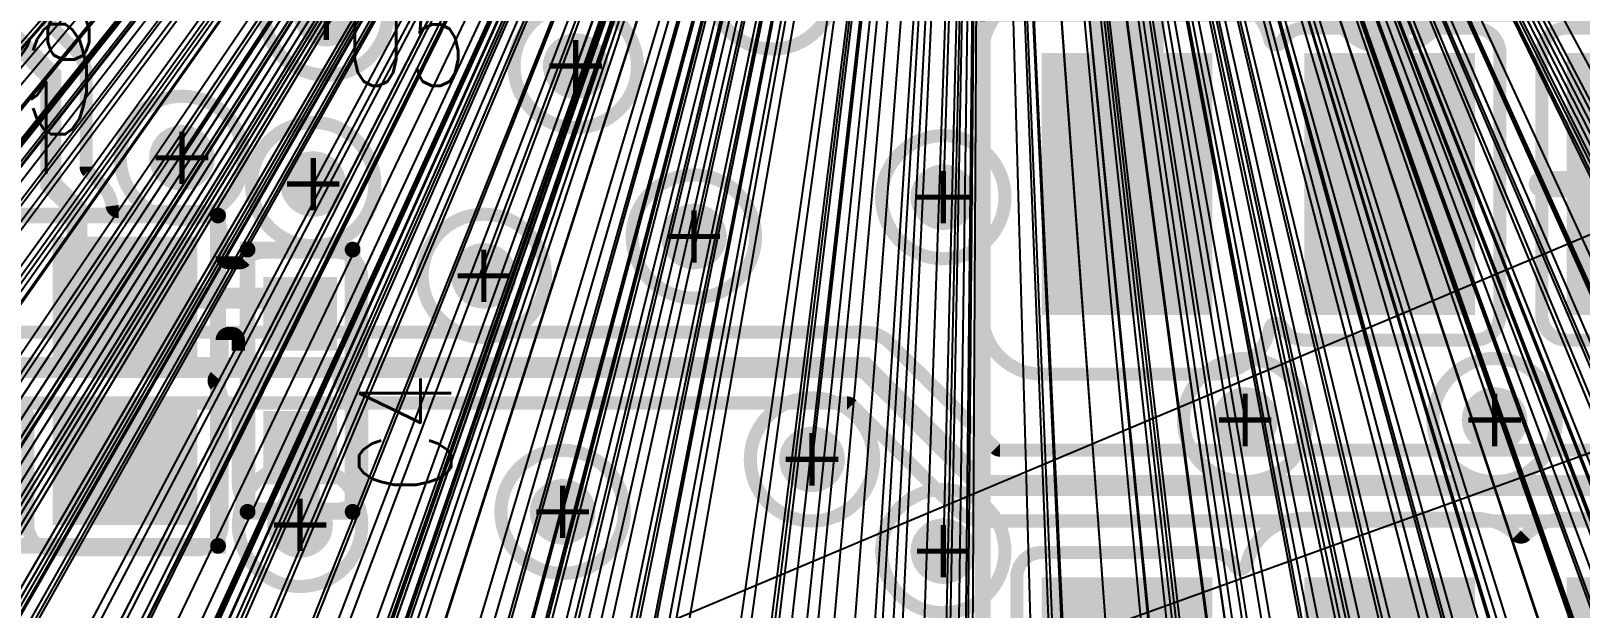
# Model space of a CAD drawing. Extents: x -1.33 to 3.2, y -3.63 to 2.02.
# Drawn here: x -0.082 to 0.508, y 1.018 to 1.238 of the extents above; entities that cross this region are included whole.
import ezdxf
from ezdxf.enums import TextEntityAlignment as Align

# ---------------------------------------------------------------- set-up
doc = ezdxf.new("R2010")
doc.units = 0
for name, pattern in [('SIG_0', [2, 1, 1]), ('SIG_16', [2, 1, 1]), ('SIG_37', [2, 1, 1]), ('SIG_52', [2, 1, 1]), ('SIG_55', [2, 1, 1])]:
    doc.linetypes.add(name, pattern=pattern)
for name, color, linetype in [('ATTRIBUTE_123', 255, 'CONTINUOUS'), ('DRIL_PLTE_THRU_01', 16, 'CONTINUOUS'), ('DRIL_PLTE_THRU_02', 106, 'CONTINUOUS'), ('DRIL_PLTE_THRU_03', 255, 'CONTINUOUS'), ('DRIL_PLTE_THRU_04', 176, 'CONTINUOUS'), ('DRIL_SYMBOL', 254, 'CONTINUOUS'), ('LINK_00', 254, 'CONTINUOUS'), ('PADS_BOT', 5, 'CONTINUOUS'), ('PADS_INNER', 1, 'CONTINUOUS'), ('PADS_TOP', 1, 'CONTINUOUS'), ('PART_NAME_123', 255, 'CONTINUOUS'), ('PART_NAME_124', 216, 'CONTINUOUS'), ('PART_TOP_2DLINE_123', 255, 'CONTINUOUS'), ('POUR_PADTHERM_01', 1, 'CONTINUOUS'), ('POUR_VIATHERM_01', 1, 'CONTINUOUS'), ('POUR_VIATHERM_02', 112, 'CONTINUOUS'), ('POUR_VIATHERM_04', 5, 'CONTINUOUS'), ('POUR_VOID_01', 1, 'CONTINUOUS'), ('POUR_VOID_03', 222, 'CONTINUOUS'), ('POUR_VOID_04', 5, 'CONTINUOUS'), ('TRACE_01', 1, 'CONTINUOUS'), ('TRACE_04', 5, 'CONTINUOUS'), ('VIAPTS', 34, 'CONTINUOUS')]:
    doc.layers.add(name, color=color, linetype=linetype)
doc.styles.add('W0$005', font='simplex', dxfattribs={"width": 0.75})
doc.styles.add('W0$006', font='simplex', dxfattribs={"width": 0.75})

# ---------------------------------------------------------------- blocks, each defined once
blk = doc.blocks.new('POUR_VOID_695')
at = {"layer": 'POUR_VOID_01', "const_width": 0.005}
blk.add_lwpolyline([(-17.03296, -16.64153), (-17.00545, -16.66904, -0.198912), (-17.0015, -16.67858), (-17.0015, -16.71337, 0.198912), (-17.00077, -16.71514), (-16.99545, -16.72045, -0.166593), (-16.99161, -16.72832, 0.378032), (-16.98912, -16.7305), (-16.95919, -16.7305, -0.414214), (-16.94969, -16.74), (-16.94969, -16.7475, 0.414214), (-16.94719, -16.75), (-16.94295, -16.75, 0.213536), (-16.94108, -16.74917, -0.213534), (-16.934, -16.746), (-16.906, -16.746, -0.414214), (-16.8965, -16.7555), (-16.8965, -16.7835, -0.331681), (-16.90329, -16.7926, 0.745359), (-16.90329, -16.7974, -0.331681), (-16.8965, -16.8065), (-16.8965, -16.8345, -0.414214), (-16.906, -16.844), (-16.934, -16.844, -0.414214), (-16.9435, -16.8345), (-16.9435, -16.8065, -0.331681), (-16.93671, -16.7974, 0.745359), (-16.93671, -16.7926, -0.331681), (-16.9435, -16.7835), (-16.9435, -16.7795, 0.414214), (-16.946, -16.777), (-16.94719, -16.777, 0.414214), (-16.94969, -16.7795), (-16.94969, -16.787, -0.184365), (-16.95211, -16.79333, 0.381707), (-16.95211, -16.79667, -0.184365), (-16.94969, -16.803), (-16.94969, -16.85, -0.414214), (-16.95919, -16.8595), (-17.01419, -16.8595, -0.414214), (-17.02369, -16.85), (-17.02369, -16.80882, 0.668179), (-17.02796, -16.80705)], format="xyb", dxfattribs=at)
blk = doc.blocks.new('POUR_VOID_693')
at = {"layer": 'POUR_VOID_01', "const_width": 0.005}
blk.add_lwpolyline([(-16.56415, -16.64911, -0.246213), (-16.55057, -16.66499, 0.696702), (-16.54591, -16.66559, -0.278908), (-16.5375, -16.6605), (-16.4725, -16.6605, -0.414214), (-16.463, -16.67), (-16.463, -16.77, -0.414214), (-16.4725, -16.7795), (-16.5375, -16.7795, -0.278908), (-16.54591, -16.77441, 0.696702), (-16.55057, -16.77501, -0.34982), (-16.5725, -16.7925), (-16.6375, -16.7925, -0.414214), (-16.66, -16.77), (-16.66, -16.67, -0.354898), (-16.64212, -16.64798, 0.315812)], format="xyb", dxfattribs=at)
blk = doc.blocks.new('POUR_VOID_692')
at = {"layer": 'POUR_VOID_01', "const_width": 0.005}
blk.add_lwpolyline([(-16.363, -16.67), (-16.363, -16.77, -0.414214), (-16.3725, -16.7795), (-16.4375, -16.7795, -0.414214), (-16.447, -16.77), (-16.447, -16.67, -0.414214), (-16.4375, -16.6605), (-16.3725, -16.6605, -0.414214)], format="xyb", close=True, dxfattribs=at)
blk = doc.blocks.new('POUR_VOID_691')
at = {"layer": 'POUR_VOID_01', "const_width": 0.005}
blk.add_lwpolyline([(-16.647, -16.97), (-16.647, -16.87, -0.414214), (-16.6375, -16.8605), (-16.5725, -16.8605, -0.278908), (-16.56409, -16.86559, 0.696702), (-16.55943, -16.86499, -0.34982), (-16.5375, -16.8475), (-16.4725, -16.8475, -0.196313), (-16.45675, -16.85393, 0.408359), (-16.45325, -16.85393, -0.196313), (-16.4375, -16.8475), (-16.3725, -16.8475, -0.414214)], format="xyb", dxfattribs=at)
blk = doc.blocks.new('POUR_OUTLINE_677')
for name in ['POUR_VOID_695', 'POUR_VOID_693', 'POUR_VOID_691', 'POUR_VOID_692']:
    blk.add_blockref(name, (0, 0))
blk = doc.blocks.new('POUR_PADTHERM_739')
at = {"layer": 'POUR_PADTHERM_01', "const_width": 0.005}
for points in [[(-16.4075, -16.6605), (-16.4075, -16.7025, 1), (-16.4025, -16.7025), (-16.4025, -16.6605, 1), (-16.4075, -16.6605)], [(-16.447, -16.7225), (-16.4375, -16.7225, 1), (-16.4375, -16.7175), (-16.447, -16.7175, 1), (-16.447, -16.7225)], [(-16.363, -16.7175), (-16.3725, -16.7175, 1), (-16.3725, -16.7225), (-16.363, -16.7225, 1), (-16.363, -16.7175)], [(-16.4025, -16.7795), (-16.4025, -16.7375, 1), (-16.4075, -16.7375), (-16.4075, -16.7795, 1), (-16.4025, -16.7795)]]:
    blk.add_lwpolyline(points, format="xyb", dxfattribs=at)
blk = doc.blocks.new('POUR_VIATHERM_756')
at = {"layer": 'POUR_VIATHERM_01'}
for points in [[(-16.675, -16.7125), (-16.675, -16.7125)], [(-16.6875, -16.725), (-16.6875, -16.725)], [(-16.6625, -16.725), (-16.6625, -16.725)], [(-16.675, -16.7375), (-16.675, -16.7375)]]:
    blk.add_lwpolyline(points, dxfattribs=at)
blk = doc.blocks.new('POUR_VIATHERM_981')
at = {"layer": 'POUR_VIATHERM_01'}
for points in [[(-16.85, -16.7425), (-16.85, -16.7425)], [(-16.8625, -16.755), (-16.8625, -16.755)], [(-16.8375, -16.755), (-16.8375, -16.755)], [(-16.85, -16.7675), (-16.85, -16.7675)]]:
    blk.add_lwpolyline(points, dxfattribs=at)
blk = doc.blocks.new('POUR_VIATHERM_983')
at = {"layer": 'POUR_VIATHERM_01'}
for points in [[(-16.915, -16.7075), (-16.915, -16.7075)], [(-16.9275, -16.72), (-16.9275, -16.72)], [(-16.9025, -16.72), (-16.9025, -16.72)], [(-16.915, -16.7325), (-16.915, -16.7325)]]:
    blk.add_lwpolyline(points, dxfattribs=at)
blk = doc.blocks.new('POUR_VIATHERM_992')
at = {"layer": 'POUR_VIATHERM_01'}
for points in [[(-16.965, -16.6975), (-16.965, -16.6975)], [(-16.9775, -16.71), (-16.9775, -16.71)], [(-16.9525, -16.71), (-16.9525, -16.71)], [(-16.965, -16.7225), (-16.965, -16.7225)]]:
    blk.add_lwpolyline(points, dxfattribs=at)
blk = doc.blocks.new('POUR_VIATHERM_1091')
at = {"layer": 'POUR_VIATHERM_01'}
for points in [[(-16.91, -16.6425), (-16.91, -16.6425)], [(-16.9225, -16.655), (-16.9225, -16.655)], [(-16.8975, -16.655), (-16.8975, -16.655)], [(-16.91, -16.6675), (-16.91, -16.6675)]]:
    blk.add_lwpolyline(points, dxfattribs=at)
blk = doc.blocks.new('POUR_VIATHERM_1096')
at = {"layer": 'POUR_VIATHERM_01'}
for points in [[(-16.9325, -16.85), (-16.9325, -16.85)], [(-16.9075, -16.85), (-16.9075, -16.85)], [(-16.92, -16.8625), (-16.92, -16.8625)]]:
    blk.add_lwpolyline(points, dxfattribs=at)
blk = doc.blocks.new('POUR_VIATHERM_1302')
at = {"layer": 'POUR_VIATHERM_01'}
for points in [[(-16.465, -16.7975), (-16.465, -16.7975)], [(-16.4775, -16.81), (-16.4775, -16.81)], [(-16.4525, -16.81), (-16.4525, -16.81)], [(-16.465, -16.8225), (-16.465, -16.8225)]]:
    blk.add_lwpolyline(points, dxfattribs=at)
blk = doc.blocks.new('POUR_VIATHERM_1303')
at = {"layer": 'POUR_VIATHERM_01'}
for points in [[(-16.56, -16.7975), (-16.56, -16.7975)], [(-16.5725, -16.81), (-16.5725, -16.81)], [(-16.5475, -16.81), (-16.5475, -16.81)], [(-16.56, -16.8225), (-16.56, -16.8225)]]:
    blk.add_lwpolyline(points, dxfattribs=at)
blk = doc.blocks.new('POUR_VIATHERM_1304')
at = {"layer": 'POUR_VIATHERM_01'}
for points in [[(-16.675, -16.8475), (-16.675, -16.8475)], [(-16.6875, -16.86), (-16.6875, -16.86)], [(-16.6625, -16.86), (-16.6625, -16.86)], [(-16.675, -16.8725), (-16.675, -16.8725)]]:
    blk.add_lwpolyline(points, dxfattribs=at)
blk = doc.blocks.new('POUR_VIATHERM_1305')
at = {"layer": 'POUR_VIATHERM_01'}
for points in [[(-16.725, -16.8125), (-16.725, -16.8125)], [(-16.7375, -16.825), (-16.7375, -16.825)], [(-16.7125, -16.825), (-16.7125, -16.825)], [(-16.725, -16.8375), (-16.725, -16.8375)]]:
    blk.add_lwpolyline(points, dxfattribs=at)
blk = doc.blocks.new('POUR_VIATHERM_1381')
at = {"layer": 'POUR_VIATHERM_01'}
for points in [[(-16.82, -16.8325), (-16.82, -16.8325)], [(-16.8325, -16.845), (-16.8325, -16.845)], [(-16.8075, -16.845), (-16.8075, -16.845)], [(-16.82, -16.8575), (-16.82, -16.8575)]]:
    blk.add_lwpolyline(points, dxfattribs=at)
blk = doc.blocks.new('POUR_VIATHERM_1386')
at = {"layer": 'POUR_VIATHERM_01'}
for points in [[(-16.77, -16.7275), (-16.77, -16.7275)], [(-16.7825, -16.74), (-16.7825, -16.74)], [(-16.7575, -16.74), (-16.7575, -16.74)], [(-16.77, -16.7525), (-16.77, -16.7525)]]:
    blk.add_lwpolyline(points, dxfattribs=at)
blk = doc.blocks.new('POUR_VIATHERM_1387')
at = {"layer": 'POUR_VIATHERM_01'}
for points in [[(-16.815, -16.6625), (-16.815, -16.6625)], [(-16.8275, -16.675), (-16.8275, -16.675)], [(-16.8025, -16.675), (-16.8025, -16.675)], [(-16.815, -16.6875), (-16.815, -16.6875)]]:
    blk.add_lwpolyline(points, dxfattribs=at)
blk = doc.blocks.new('POUR_HEADER_0')
for name in ['POUR_OUTLINE_677', 'POUR_VIATHERM_1091', 'POUR_PADTHERM_739', 'POUR_VIATHERM_1387', 'POUR_VIATHERM_992', 'POUR_VIATHERM_983', 'POUR_VIATHERM_756', 'POUR_VIATHERM_1386', 'POUR_VIATHERM_981', 'POUR_VIATHERM_1303', 'POUR_VIATHERM_1302', 'POUR_VIATHERM_1305', 'POUR_VIATHERM_1381', 'POUR_VIATHERM_1304', 'POUR_VIATHERM_1096']:
    blk.add_blockref(name, (18, 18))
blk = doc.blocks.new('POUR_VOID_12')
at = {"layer": 'POUR_VOID_04', "const_width": 0.005}
for points in [[(-16.08163, -16.8735), (-16.22645, -16.8735, 0.218159), (-16.22834, -16.87437, -0.722908), (-16.26694, -16.85838, 0.218159), (-16.26767, -16.85643), (-16.27486, -16.84923, 0.198912), (-16.27663, -16.8485), (-16.66, -16.8485, -0.198912), (-16.66955, -16.84455), (-16.70986, -16.80423, 0.198912), (-16.71163, -16.8035), (-17.165, -16.8035, -0.090521)], [(-17.15837, -16.7765), (-16.705, -16.7765, -0.198912), (-16.69545, -16.78045), (-16.65514, -16.82077, 0.198912), (-16.65337, -16.8215), (-16.27, -16.8215, -0.198912), (-16.26045, -16.82545), (-16.24857, -16.83733, 0.218159), (-16.24662, -16.83806, -0.23756), (-16.22834, -16.84563, 0.218159), (-16.22645, -16.8465), (-16.075, -16.8465, -0.198912)]]:
    blk.add_lwpolyline(points, format="xyb", dxfattribs=at)
blk = doc.blocks.new('POUR_OUTLINE_4')
blk.add_blockref('POUR_VOID_12', (0, 0))
blk = doc.blocks.new('POUR_VIATHERM_84')
at = {"layer": 'POUR_VIATHERM_04'}
for points in [[(-16.675, -16.7125), (-16.675, -16.7125)], [(-16.6875, -16.725), (-16.6875, -16.725)], [(-16.6625, -16.725), (-16.6625, -16.725)], [(-16.675, -16.7375), (-16.675, -16.7375)]]:
    blk.add_lwpolyline(points, dxfattribs=at)
blk = doc.blocks.new('POUR_VIATHERM_265')
at = {"layer": 'POUR_VIATHERM_04'}
for points in [[(-16.85, -16.7425), (-16.85, -16.7425)], [(-16.8625, -16.755), (-16.8625, -16.755)], [(-16.8375, -16.755), (-16.8375, -16.755)], [(-16.85, -16.7675), (-16.85, -16.7675)]]:
    blk.add_lwpolyline(points, dxfattribs=at)
blk = doc.blocks.new('POUR_VIATHERM_267')
at = {"layer": 'POUR_VIATHERM_04'}
for points in [[(-16.915, -16.7075), (-16.915, -16.7075)], [(-16.9275, -16.72), (-16.9275, -16.72)], [(-16.9025, -16.72), (-16.9025, -16.72)], [(-16.915, -16.7325), (-16.915, -16.7325)]]:
    blk.add_lwpolyline(points, dxfattribs=at)
blk = doc.blocks.new('POUR_VIATHERM_276')
at = {"layer": 'POUR_VIATHERM_04'}
for points in [[(-16.965, -16.6975), (-16.965, -16.6975)], [(-16.9775, -16.71), (-16.9775, -16.71)], [(-16.9525, -16.71), (-16.9525, -16.71)], [(-16.965, -16.7225), (-16.965, -16.7225)]]:
    blk.add_lwpolyline(points, dxfattribs=at)
blk = doc.blocks.new('POUR_VIATHERM_380')
at = {"layer": 'POUR_VIATHERM_04'}
for points in [[(-16.91, -16.6425), (-16.91, -16.6425)], [(-16.9225, -16.655), (-16.9225, -16.655)], [(-16.8975, -16.655), (-16.8975, -16.655)], [(-16.91, -16.6675), (-16.91, -16.6675)]]:
    blk.add_lwpolyline(points, dxfattribs=at)
blk = doc.blocks.new('POUR_VIATHERM_384')
at = {"layer": 'POUR_VIATHERM_04'}
for points in [[(-16.92, -16.8375), (-16.92, -16.8375)], [(-16.9325, -16.85), (-16.9325, -16.85)], [(-16.9075, -16.85), (-16.9075, -16.85)], [(-16.92, -16.8625), (-16.92, -16.8625)]]:
    blk.add_lwpolyline(points, dxfattribs=at)
blk = doc.blocks.new('POUR_VIATHERM_589')
at = {"layer": 'POUR_VIATHERM_04'}
for points in [[(-16.465, -16.7975), (-16.465, -16.7975)], [(-16.4775, -16.81), (-16.4775, -16.81)], [(-16.4525, -16.81), (-16.4525, -16.81)], [(-16.465, -16.8225), (-16.465, -16.8225)]]:
    blk.add_lwpolyline(points, dxfattribs=at)
blk = doc.blocks.new('POUR_VIATHERM_590')
at = {"layer": 'POUR_VIATHERM_04'}
for points in [[(-16.56, -16.7975), (-16.56, -16.7975)], [(-16.5725, -16.81), (-16.5725, -16.81)], [(-16.5475, -16.81), (-16.5475, -16.81)], [(-16.56, -16.8225), (-16.56, -16.8225)]]:
    blk.add_lwpolyline(points, dxfattribs=at)
blk = doc.blocks.new('POUR_VIATHERM_591')
at = {"layer": 'POUR_VIATHERM_04'}
for points in [[(-16.675, -16.8475), (-16.675, -16.8475)], [(-16.6875, -16.86), (-16.6875, -16.86)], [(-16.6625, -16.86), (-16.6625, -16.86)], [(-16.675, -16.8725), (-16.675, -16.8725)]]:
    blk.add_lwpolyline(points, dxfattribs=at)
blk = doc.blocks.new('POUR_VIATHERM_592')
at = {"layer": 'POUR_VIATHERM_04'}
for points in [[(-16.725, -16.8125), (-16.725, -16.8125)], [(-16.7375, -16.825), (-16.7375, -16.825)], [(-16.7125, -16.825), (-16.7125, -16.825)], [(-16.725, -16.8375), (-16.725, -16.8375)]]:
    blk.add_lwpolyline(points, dxfattribs=at)
blk = doc.blocks.new('POUR_VIATHERM_666')
at = {"layer": 'POUR_VIATHERM_04'}
for points in [[(-16.82, -16.8325), (-16.82, -16.8325)], [(-16.8325, -16.845), (-16.8325, -16.845)], [(-16.8075, -16.845), (-16.8075, -16.845)], [(-16.82, -16.8575), (-16.82, -16.8575)]]:
    blk.add_lwpolyline(points, dxfattribs=at)
blk = doc.blocks.new('POUR_VIATHERM_671')
at = {"layer": 'POUR_VIATHERM_04'}
for points in [[(-16.77, -16.7275), (-16.77, -16.7275)], [(-16.7825, -16.74), (-16.7825, -16.74)], [(-16.7575, -16.74), (-16.7575, -16.74)], [(-16.77, -16.7525), (-16.77, -16.7525)]]:
    blk.add_lwpolyline(points, dxfattribs=at)
blk = doc.blocks.new('POUR_VIATHERM_672')
at = {"layer": 'POUR_VIATHERM_04'}
for points in [[(-16.815, -16.6625), (-16.815, -16.6625)], [(-16.8275, -16.675), (-16.8275, -16.675)], [(-16.8025, -16.675), (-16.8025, -16.675)], [(-16.815, -16.6875), (-16.815, -16.6875)]]:
    blk.add_lwpolyline(points, dxfattribs=at)
blk = doc.blocks.new('POUR_HEADER_1')
for name in ['POUR_OUTLINE_4', 'POUR_VIATHERM_380', 'POUR_VIATHERM_672', 'POUR_VIATHERM_276', 'POUR_VIATHERM_267', 'POUR_VIATHERM_84', 'POUR_VIATHERM_671', 'POUR_VIATHERM_265', 'POUR_VIATHERM_590', 'POUR_VIATHERM_589', 'POUR_VIATHERM_592', 'POUR_VIATHERM_666', 'POUR_VIATHERM_384', 'POUR_VIATHERM_591']:
    blk.add_blockref(name, (18, 18))
blk = doc.blocks.new('POUR_VIATHERM_2021')
at = {"layer": 'POUR_VIATHERM_02'}
for points in [[(-16.675, -16.7125), (-16.675, -16.7125)], [(-16.6875, -16.725), (-16.6875, -16.725)], [(-16.6625, -16.725), (-16.6625, -16.725)], [(-16.675, -16.7375), (-16.675, -16.7375)]]:
    blk.add_lwpolyline(points, dxfattribs=at)
blk = doc.blocks.new('POUR_VIATHERM_2206')
at = {"layer": 'POUR_VIATHERM_02'}
for points in [[(-16.85, -16.7425), (-16.85, -16.7425)], [(-16.8625, -16.755), (-16.8625, -16.755)], [(-16.8375, -16.755), (-16.8375, -16.755)], [(-16.85, -16.7675), (-16.85, -16.7675)]]:
    blk.add_lwpolyline(points, dxfattribs=at)
blk = doc.blocks.new('POUR_VIATHERM_2208')
at = {"layer": 'POUR_VIATHERM_02'}
for points in [[(-16.915, -16.7075), (-16.915, -16.7075)], [(-16.9275, -16.72), (-16.9275, -16.72)], [(-16.9025, -16.72), (-16.9025, -16.72)], [(-16.915, -16.7325), (-16.915, -16.7325)]]:
    blk.add_lwpolyline(points, dxfattribs=at)
blk = doc.blocks.new('POUR_VIATHERM_2217')
at = {"layer": 'POUR_VIATHERM_02'}
for points in [[(-16.965, -16.6975), (-16.965, -16.6975)], [(-16.9775, -16.71), (-16.9775, -16.71)], [(-16.9525, -16.71), (-16.9525, -16.71)], [(-16.965, -16.7225), (-16.965, -16.7225)]]:
    blk.add_lwpolyline(points, dxfattribs=at)
blk = doc.blocks.new('POUR_VIATHERM_2319')
at = {"layer": 'POUR_VIATHERM_02'}
for points in [[(-16.91, -16.6425), (-16.91, -16.6425)], [(-16.9225, -16.655), (-16.9225, -16.655)], [(-16.8975, -16.655), (-16.8975, -16.655)], [(-16.91, -16.6675), (-16.91, -16.6675)]]:
    blk.add_lwpolyline(points, dxfattribs=at)
blk = doc.blocks.new('POUR_VIATHERM_2323')
at = {"layer": 'POUR_VIATHERM_02'}
for points in [[(-16.92, -16.8375), (-16.92, -16.8375)], [(-16.9325, -16.85), (-16.9325, -16.85)], [(-16.9075, -16.85), (-16.9075, -16.85)], [(-16.92, -16.8625), (-16.92, -16.8625)]]:
    blk.add_lwpolyline(points, dxfattribs=at)
blk = doc.blocks.new('POUR_VIATHERM_2528')
at = {"layer": 'POUR_VIATHERM_02'}
for points in [[(-16.465, -16.7975), (-16.465, -16.7975)], [(-16.4775, -16.81), (-16.4775, -16.81)], [(-16.4525, -16.81), (-16.4525, -16.81)], [(-16.465, -16.8225), (-16.465, -16.8225)]]:
    blk.add_lwpolyline(points, dxfattribs=at)
blk = doc.blocks.new('POUR_VIATHERM_2529')
at = {"layer": 'POUR_VIATHERM_02'}
for points in [[(-16.56, -16.7975), (-16.56, -16.7975)], [(-16.5725, -16.81), (-16.5725, -16.81)], [(-16.5475, -16.81), (-16.5475, -16.81)], [(-16.56, -16.8225), (-16.56, -16.8225)]]:
    blk.add_lwpolyline(points, dxfattribs=at)
blk = doc.blocks.new('POUR_VIATHERM_2530')
at = {"layer": 'POUR_VIATHERM_02'}
for points in [[(-16.675, -16.8475), (-16.675, -16.8475)], [(-16.6875, -16.86), (-16.6875, -16.86)], [(-16.6625, -16.86), (-16.6625, -16.86)], [(-16.675, -16.8725), (-16.675, -16.8725)]]:
    blk.add_lwpolyline(points, dxfattribs=at)
blk = doc.blocks.new('POUR_VIATHERM_2531')
at = {"layer": 'POUR_VIATHERM_02'}
for points in [[(-16.725, -16.8125), (-16.725, -16.8125)], [(-16.7375, -16.825), (-16.7375, -16.825)], [(-16.7125, -16.825), (-16.7125, -16.825)], [(-16.725, -16.8375), (-16.725, -16.8375)]]:
    blk.add_lwpolyline(points, dxfattribs=at)
blk = doc.blocks.new('POUR_VIATHERM_2604')
at = {"layer": 'POUR_VIATHERM_02'}
for points in [[(-16.82, -16.8325), (-16.82, -16.8325)], [(-16.8325, -16.845), (-16.8325, -16.845)], [(-16.8075, -16.845), (-16.8075, -16.845)], [(-16.82, -16.8575), (-16.82, -16.8575)]]:
    blk.add_lwpolyline(points, dxfattribs=at)
blk = doc.blocks.new('POUR_VIATHERM_2609')
at = {"layer": 'POUR_VIATHERM_02'}
for points in [[(-16.77, -16.7275), (-16.77, -16.7275)], [(-16.7825, -16.74), (-16.7825, -16.74)], [(-16.7575, -16.74), (-16.7575, -16.74)], [(-16.77, -16.7525), (-16.77, -16.7525)]]:
    blk.add_lwpolyline(points, dxfattribs=at)
blk = doc.blocks.new('POUR_VIATHERM_2610')
at = {"layer": 'POUR_VIATHERM_02'}
for points in [[(-16.815, -16.6625), (-16.815, -16.6625)], [(-16.8275, -16.675), (-16.8275, -16.675)], [(-16.8025, -16.675), (-16.8025, -16.675)], [(-16.815, -16.6875), (-16.815, -16.6875)]]:
    blk.add_lwpolyline(points, dxfattribs=at)
blk = doc.blocks.new('POUR_HEADER_2')
for name in ['POUR_VIATHERM_2319', 'POUR_VIATHERM_2610', 'POUR_VIATHERM_2217', 'POUR_VIATHERM_2208', 'POUR_VIATHERM_2021', 'POUR_VIATHERM_2609', 'POUR_VIATHERM_2206', 'POUR_VIATHERM_2529', 'POUR_VIATHERM_2528', 'POUR_VIATHERM_2531', 'POUR_VIATHERM_2604', 'POUR_VIATHERM_2323', 'POUR_VIATHERM_2530']:
    blk.add_blockref(name, (18, 18))
blk = doc.blocks.new('POUR_VOID_1704')
at = {"layer": 'POUR_VOID_03', "const_width": 0.005}
blk.add_lwpolyline([(-16.9885, -16.71, 1), (-16.9415, -16.71, 1)], format="xyb", close=True, dxfattribs=at)
blk = doc.blocks.new('POUR_VOID_1696')
at = {"layer": 'POUR_VOID_03', "const_width": 0.005}
blk.add_lwpolyline([(-16.9335, -16.655, 1), (-16.8865, -16.655, 1)], format="xyb", close=True, dxfattribs=at)
blk = doc.blocks.new('POUR_VOID_1695')
at = {"layer": 'POUR_VOID_03', "const_width": 0.005}
blk.add_lwpolyline([(-16.9385, -16.72, 1), (-16.8915, -16.72, 1)], format="xyb", close=True, dxfattribs=at)
blk = doc.blocks.new('POUR_VOID_1694')
at = {"layer": 'POUR_VOID_03', "const_width": 0.005}
blk.add_lwpolyline([(-16.9435, -16.85, 1), (-16.8965, -16.85, 1)], format="xyb", close=True, dxfattribs=at)
blk = doc.blocks.new('POUR_VOID_1684')
at = {"layer": 'POUR_VOID_03', "const_width": 0.005}
blk.add_lwpolyline([(-16.8385, -16.675, 1), (-16.7915, -16.675, 1)], format="xyb", close=True, dxfattribs=at)
blk = doc.blocks.new('POUR_VOID_1683')
at = {"layer": 'POUR_VOID_03', "const_width": 0.005}
blk.add_lwpolyline([(-16.8735, -16.755, 1), (-16.8265, -16.755, 1)], format="xyb", close=True, dxfattribs=at)
blk = doc.blocks.new('POUR_VOID_1668')
at = {"layer": 'POUR_VOID_03', "const_width": 0.005}
blk.add_lwpolyline([(-16.8435, -16.845, 1), (-16.7965, -16.845, 1)], format="xyb", close=True, dxfattribs=at)
blk = doc.blocks.new('POUR_VOID_1661')
at = {"layer": 'POUR_VOID_03', "const_width": 0.005}
blk.add_lwpolyline([(-16.7635, -16.645, 1), (-16.7165, -16.645, 1)], format="xyb", close=True, dxfattribs=at)
blk = doc.blocks.new('POUR_VOID_1660')
at = {"layer": 'POUR_VOID_03', "const_width": 0.005}
blk.add_lwpolyline([(-16.7935, -16.74, 1), (-16.7465, -16.74, 1)], format="xyb", close=True, dxfattribs=at)
blk = doc.blocks.new('POUR_VOID_1656')
at = {"layer": 'POUR_VOID_03', "const_width": 0.005}
blk.add_lwpolyline([(-16.7485, -16.825, 1), (-16.7015, -16.825, 1)], format="xyb", close=True, dxfattribs=at)
blk = doc.blocks.new('POUR_VOID_1643')
at = {"layer": 'POUR_VOID_03', "const_width": 0.005}
blk.add_lwpolyline([(-16.6985, -16.725, 1), (-16.6515, -16.725, 1)], format="xyb", close=True, dxfattribs=at)
blk = doc.blocks.new('POUR_VOID_1642')
at = {"layer": 'POUR_VOID_03', "const_width": 0.005}
blk.add_lwpolyline([(-16.6985, -16.86, 1), (-16.6515, -16.86, 1)], format="xyb", close=True, dxfattribs=at)
blk = doc.blocks.new('POUR_VOID_1623')
at = {"layer": 'POUR_VOID_03', "const_width": 0.005}
blk.add_lwpolyline([(-16.5835, -16.81, 1), (-16.5365, -16.81, 1)], format="xyb", close=True, dxfattribs=at)
blk = doc.blocks.new('POUR_VOID_1608')
at = {"layer": 'POUR_VOID_03', "const_width": 0.005}
blk.add_lwpolyline([(-16.5285, -16.645, 1), (-16.4815, -16.645, 1)], format="xyb", close=True, dxfattribs=at)
blk = doc.blocks.new('POUR_VOID_1605')
at = {"layer": 'POUR_VOID_03', "const_width": 0.005}
blk.add_lwpolyline([(-16.4885, -16.81, 1), (-16.4415, -16.81, 1)], format="xyb", close=True, dxfattribs=at)
blk = doc.blocks.new('POUR_OUTLINE_1392')
for name in ['POUR_VOID_1661', 'POUR_VOID_1608', 'POUR_VOID_1696', 'POUR_VOID_1684', 'POUR_VOID_1704', 'POUR_VOID_1695', 'POUR_VOID_1643', 'POUR_VOID_1660', 'POUR_VOID_1683', 'POUR_VOID_1623', 'POUR_VOID_1605', 'POUR_VOID_1656', 'POUR_VOID_1668', 'POUR_VOID_1694', 'POUR_VOID_1642']:
    blk.add_blockref(name, (0, 0))
blk = doc.blocks.new('POUR_HEADER_3')
blk.add_blockref('POUR_OUTLINE_1392', (18, 15.915))
blk = doc.blocks.new('SMOOTH_0$006')
at = {"const_width": 0.003}
blk.add_lwpolyline([(-0.0015, 0, 1), (0.0015, 0, 1)], format="xyb", close=True, dxfattribs=at)
blk = doc.blocks.new('PART_BODY_TOP_24')
at = {"layer": 'PART_TOP_2DLINE_123', "const_width": 0.006}
blk.add_lwpolyline([(-0.05, -0.02), (0.05, -0.02), (0.05, 0.02), (-0.05, 0.02)], close=True, dxfattribs=at)
at = {"layer": 'PART_TOP_2DLINE_123'}
for p in [(-0.05, 0.02), (0.05, 0.02), (-0.05, -0.02), (0.05, -0.02)]:
    blk.add_blockref('SMOOTH_0$006', p, dxfattribs=at)
blk = doc.blocks.new('DRIL_HOLE_0')
blk.add_lwpolyline([(0, 0, 1), (0, 0, 1)], format="xyb", close=True)
blk = doc.blocks.new('PAD_10')
blk.add_lwpolyline([(0, 0, 1), (0, 0, 1)], format="xyb", close=True)
blk = doc.blocks.new('PAD_12')
at = {"const_width": 0.028}
blk.add_lwpolyline([(-0.014, 0), (0.014, 0)], dxfattribs=at)
blk = doc.blocks.new('STK_TOP_8')
at = {"layer": 'DRIL_PLTE_THRU_01'}
blk.add_blockref('DRIL_HOLE_0', (0, 0), dxfattribs=at)
at = {"layer": 'DRIL_PLTE_THRU_02'}
blk.add_blockref('DRIL_HOLE_0', (0, 0), dxfattribs=at)
at = {"layer": 'DRIL_PLTE_THRU_03'}
blk.add_blockref('DRIL_HOLE_0', (0, 0), dxfattribs=at)
at = {"layer": 'DRIL_PLTE_THRU_04'}
blk.add_blockref('DRIL_HOLE_0', (0, 0), dxfattribs=at)
at = {"layer": 'PADS_BOT'}
blk.add_blockref('PAD_10', (0, 0), dxfattribs=at)
at = {"layer": 'PADS_INNER'}
blk.add_blockref('PAD_10', (0, 0), dxfattribs=at)
at = {"layer": 'PADS_TOP'}
blk.add_blockref('PAD_12', (0, 0), dxfattribs=at)
blk = doc.blocks.new('SYM_TOP_6')
for name, p in [('PART_BODY_TOP_24', (0, 0)), ('STK_TOP_8', (-0.0255, 0)), ('STK_TOP_8', (0.0255, 0))]:
    blk.add_blockref(name, p)
blk = doc.blocks.new('PART_TOP_39')
blk.add_blockref('SYM_TOP_6', (0, 0))
at = {"layer": 'PART_NAME_123', "style": 'W0$005', "width": 0.75}
blk.add_text('C4', height=0.035, rotation=-180, dxfattribs=at).set_placement((0.02, 0.04), align=Align.MIDDLE_CENTER)
blk = doc.blocks.new('STK_BOT_8')
at = {"layer": 'DRIL_PLTE_THRU_01'}
blk.add_blockref('DRIL_HOLE_0', (0, 0), dxfattribs=at)
at = {"layer": 'DRIL_PLTE_THRU_02'}
blk.add_blockref('DRIL_HOLE_0', (0, 0), dxfattribs=at)
at = {"layer": 'DRIL_PLTE_THRU_03'}
blk.add_blockref('DRIL_HOLE_0', (0, 0), dxfattribs=at)
at = {"layer": 'DRIL_PLTE_THRU_04'}
blk.add_blockref('DRIL_HOLE_0', (0, 0), dxfattribs=at)
at = {"layer": 'PADS_BOT'}
blk.add_blockref('PAD_12', (0, 0), dxfattribs=at)
at = {"layer": 'PADS_INNER'}
blk.add_blockref('PAD_10', (0, 0), dxfattribs=at)
at = {"layer": 'PADS_TOP'}
blk.add_blockref('PAD_10', (0, 0), dxfattribs=at)
blk = doc.blocks.new('SYM_BOT_6')
for p in [(-0.0255, 0), (0.0255, 0)]:
    blk.add_blockref('STK_BOT_8', p)
blk = doc.blocks.new('PART_BOT_61')
blk.add_blockref('SYM_BOT_6', (0, 0))
at = {"layer": 'PART_NAME_124', "style": 'W0$006', "width": 0.75}
blk.add_text('C6', height=0.042, rotation=180, dxfattribs=at).set_placement((0, 0.045), align=Align.MIDDLE_CENTER)
blk = doc.blocks.new('PART_TOP_83')
blk.add_blockref('SYM_TOP_6', (0, 0))
at = {"layer": 'PART_NAME_123', "style": 'W0$005', "width": 0.75}
blk.add_text('C8', height=0.035, dxfattribs=at).set_placement((0.005, -0.04), align=Align.MIDDLE_CENTER)
blk = doc.blocks.new('PART_BODY_TOP_25')
at = {"layer": 'PART_TOP_2DLINE_123', "const_width": 0.006}
blk.add_lwpolyline([(0.04331, 0.06496), (0.04331, -0.06496), (-0.04331, -0.06496), (-0.04331, 0.06496)], close=True, dxfattribs=at)
at = {"layer": 'PART_TOP_2DLINE_123'}
for p in [(-0.04331, 0.06496), (0.04331, 0.06496), (-0.04331, -0.06496), (0.04331, -0.06496)]:
    blk.add_blockref('SMOOTH_0$006', p, dxfattribs=at)
blk = doc.blocks.new('PAD_14')
at = {"const_width": 0.01378}
blk.add_lwpolyline([(-0.01969, 0), (0.01969, 0)], dxfattribs=at)
blk = doc.blocks.new('STK_TOP_9')
at = {"layer": 'DRIL_PLTE_THRU_01'}
blk.add_blockref('DRIL_HOLE_0', (0, 0), dxfattribs=at)
at = {"layer": 'DRIL_PLTE_THRU_02'}
blk.add_blockref('DRIL_HOLE_0', (0, 0), dxfattribs=at)
at = {"layer": 'DRIL_PLTE_THRU_03'}
blk.add_blockref('DRIL_HOLE_0', (0, 0), dxfattribs=at)
at = {"layer": 'DRIL_PLTE_THRU_04'}
blk.add_blockref('DRIL_HOLE_0', (0, 0), dxfattribs=at)
at = {"layer": 'PADS_BOT'}
blk.add_blockref('PAD_10', (0, 0), dxfattribs=at)
at = {"layer": 'PADS_INNER'}
blk.add_blockref('PAD_10', (0, 0), dxfattribs=at)
at = {"layer": 'PADS_TOP', "rotation": 90}
blk.add_blockref('PAD_14', (0, 0), dxfattribs=at)
blk = doc.blocks.new('SYM_TOP_7')
for name, p in [('PART_BODY_TOP_25', (0, 0)), ('STK_TOP_9', (-0.02559, 0.03543)), ('STK_TOP_9', (0, 0.03543)), ('STK_TOP_9', (0.02559, 0.03543)), ('STK_TOP_9', (-0.02559, -0.03543)), ('STK_TOP_9', (0, -0.03543)), ('STK_TOP_9', (0.02559, -0.03543))]:
    blk.add_blockref(name, p)
blk = doc.blocks.new('PART_TOP_128')
blk.add_blockref('SYM_TOP_7', (0, 0))
at = {"layer": 'ATTRIBUTE_123', "style": 'W0$005', "width": 0.75}
blk.add_text('o', height=0.035, rotation=-180, dxfattribs=at).set_placement((-0.04, -0.095), align=Align.MIDDLE_CENTER)
at = {"layer": 'PART_NAME_123', "style": 'W0$005', "width": 0.75}
blk.add_text('U5', height=0.035, rotation=-180, dxfattribs=at).set_placement((-0.03, 0.09), align=Align.MIDDLE_CENTER)
blk = doc.blocks.new('PART_BODY_TOP_27')
at = {"layer": 'PART_TOP_2DLINE_123', "const_width": 0.006}
blk.add_lwpolyline([(0.155, 0.165), (0.155, -0.165), (-0.155, -0.165), (-0.155, 0.165)], close=True, dxfattribs=at)
at = {"layer": 'PART_TOP_2DLINE_123'}
for p in [(-0.155, 0.165), (0.155, 0.165), (-0.155, -0.165), (0.155, -0.165)]:
    blk.add_blockref('SMOOTH_0$006', p, dxfattribs=at)
blk = doc.blocks.new('PAD_18')
at = {"const_width": 0.065}
blk.add_lwpolyline([(-0.05, 0), (0.05, 0)], dxfattribs=at)
blk = doc.blocks.new('STK_TOP_13')
at = {"layer": 'DRIL_PLTE_THRU_01'}
blk.add_blockref('DRIL_HOLE_0', (0, 0), dxfattribs=at)
at = {"layer": 'DRIL_PLTE_THRU_02'}
blk.add_blockref('DRIL_HOLE_0', (0, 0), dxfattribs=at)
at = {"layer": 'DRIL_PLTE_THRU_03'}
blk.add_blockref('DRIL_HOLE_0', (0, 0), dxfattribs=at)
at = {"layer": 'DRIL_PLTE_THRU_04'}
blk.add_blockref('DRIL_HOLE_0', (0, 0), dxfattribs=at)
at = {"layer": 'PADS_BOT'}
blk.add_blockref('PAD_10', (0, 0), dxfattribs=at)
at = {"layer": 'PADS_INNER'}
blk.add_blockref('PAD_10', (0, 0), dxfattribs=at)
at = {"layer": 'PADS_TOP', "rotation": 90}
blk.add_blockref('PAD_18', (0, 0), dxfattribs=at)
blk = doc.blocks.new('SYM_TOP_9')
for name, p in [('STK_TOP_13', (-0.1, 0.1)), ('STK_TOP_13', (0, 0.1)), ('STK_TOP_13', (0.1, 0.1)), ('PART_BODY_TOP_27', (0, 0)), ('STK_TOP_13', (-0.1, -0.1)), ('STK_TOP_13', (0, -0.1)), ('STK_TOP_13', (0.1, -0.1))]:
    blk.add_blockref(name, p)
blk = doc.blocks.new('PART_TOP_130')
blk.add_blockref('SYM_TOP_9', (0, 0))
blk = doc.blocks.new('PART_BODY_TOP_34')
at = {"layer": 'PART_TOP_2DLINE_123', "const_width": 0.006}
blk.add_lwpolyline([(-0.07874, 0.06299), (0.07874, 0.06299), (0.07874, -0.06299), (-0.07874, -0.06299)], close=True, dxfattribs=at)
at = {"layer": 'PART_TOP_2DLINE_123'}
for p in [(-0.07874, 0.06299), (0.07874, 0.06299), (-0.07874, -0.06299), (0.07874, -0.06299)]:
    blk.add_blockref('SMOOTH_0$006', p, dxfattribs=at)
blk = doc.blocks.new('PAD_34')
at = {"const_width": 0.047}
blk.add_lwpolyline([(-0.0275, 0), (0.0275, 0)], dxfattribs=at)
blk = doc.blocks.new('STK_TOP_25')
at = {"layer": 'DRIL_PLTE_THRU_01'}
blk.add_blockref('DRIL_HOLE_0', (0, 0), dxfattribs=at)
at = {"layer": 'DRIL_PLTE_THRU_02'}
blk.add_blockref('DRIL_HOLE_0', (0, 0), dxfattribs=at)
at = {"layer": 'DRIL_PLTE_THRU_03'}
blk.add_blockref('DRIL_HOLE_0', (0, 0), dxfattribs=at)
at = {"layer": 'DRIL_PLTE_THRU_04'}
blk.add_blockref('DRIL_HOLE_0', (0, 0), dxfattribs=at)
at = {"layer": 'PADS_BOT'}
blk.add_blockref('PAD_10', (0, 0), dxfattribs=at)
at = {"layer": 'PADS_INNER'}
blk.add_blockref('PAD_10', (0, 0), dxfattribs=at)
at = {"layer": 'PADS_TOP'}
blk.add_blockref('PAD_34', (0, 0), dxfattribs=at)
blk = doc.blocks.new('SYM_TOP_16')
for name, p in [('PART_BODY_TOP_34', (0, 0)), ('STK_TOP_25', (-0.04331, 0.0315)), ('STK_TOP_25', (0.04331, 0.0315)), ('STK_TOP_25', (-0.04331, -0.0315)), ('STK_TOP_25', (0.04331, -0.0315))]:
    blk.add_blockref(name, p)
blk = doc.blocks.new('PART_TOP_137')
blk.add_blockref('SYM_TOP_16', (0, 0))
at = {"layer": 'ATTRIBUTE_123', "style": 'W0$005', "width": 0.75}
blk.add_text('o', height=0.035, dxfattribs=at).set_placement((-0.05315, -0.07874), align=Align.MIDDLE_CENTER)
at = {"layer": 'PART_NAME_123', "style": 'W0$005', "width": 0.75}
blk.add_text('Y1', height=0.035, dxfattribs=at).set_placement((0.00197, 0.09646), align=Align.MIDDLE_CENTER)
blk = doc.blocks.new('SMOOTH_0$015')
at = {"const_width": 0.0075}
blk.add_lwpolyline([(-0.00375, 0, 1), (0.00375, 0, 1)], format="xyb", close=True, dxfattribs=at)
blk = doc.blocks.new('SMOOTH_0$008')
at = {"const_width": 0.004}
blk.add_lwpolyline([(-0.002, 0, 1), (0.002, 0, 1)], format="xyb", close=True, dxfattribs=at)
blk = doc.blocks.new('SMOOTH_0$028')
at = {"const_width": 0.014}
blk.add_lwpolyline([(-0.007, 0, 1), (0.007, 0, 1)], format="xyb", close=True, dxfattribs=at)
blk = doc.blocks.new('DRIL_SYMBOL_0$012')
at = {"layer": 'DRIL_SYMBOL', "const_width": 0.002}
for points in [[(0, -0.01), (0, 0.01)], [(-0.01, 0), (0.01, 0)]]:
    blk.add_lwpolyline(points, dxfattribs=at)
blk = doc.blocks.new('DRIL_HOLE_0$012')
at = {"const_width": 0.006}
blk.add_lwpolyline([(-0.003, 0, 1), (0.003, 0, 1)], format="xyb", close=True, dxfattribs=at)
blk.add_blockref('DRIL_SYMBOL_0$012', (0, 0))
blk = doc.blocks.new('PAD_66')
at = {"const_width": 0.0125}
blk.add_lwpolyline([(0, -0.00625, 1), (0, 0.00625, 1)], format="xyb", close=True, dxfattribs=at)
blk = doc.blocks.new('STK_TOP_3')
at = {"layer": 'DRIL_PLTE_THRU_01'}
blk.add_blockref('DRIL_HOLE_0$012', (0, 0), dxfattribs=at)
at = {"layer": 'DRIL_PLTE_THRU_02'}
blk.add_blockref('DRIL_HOLE_0$012', (0, 0), dxfattribs=at)
at = {"layer": 'DRIL_PLTE_THRU_03'}
blk.add_blockref('DRIL_HOLE_0$012', (0, 0), dxfattribs=at)
at = {"layer": 'DRIL_PLTE_THRU_04'}
blk.add_blockref('DRIL_HOLE_0$012', (0, 0), dxfattribs=at)
at = {"layer": 'PADS_BOT'}
blk.add_blockref('PAD_66', (0, 0), dxfattribs=at)
at = {"layer": 'PADS_INNER'}
blk.add_blockref('PAD_66', (0, 0), dxfattribs=at)
at = {"layer": 'PADS_TOP'}
blk.add_blockref('PAD_66', (0, 0), dxfattribs=at)
blk = doc.blocks.new('SYM_TOP_1')
blk.add_blockref('STK_TOP_3', (0, 0))

msp = doc.modelspace()

# ---------------------------------------------------------------- linework, layer by layer
at = {"layer": 'LINK_00', "linetype": 'SIG_0'}
for p, q in [((0.28, 1.655), (-1.065, -0.065)), ((0.28, 1.655), (-1.065, 0.05)), ((0.28, 1.655), (-1.02, 0)), ((0.28, 1.655), (-0.975, 0.08)), ((0.28, 1.655), (-0.9745, 0.18)), ((0.28, 1.655), (-0.9745, 0.125)), ((0.28, 1.655), (-0.965, -0.065)), ((0.28, 1.655), (-0.905, 0.005)), ((0.28, 1.655), (-0.885, 0.125)), ((0.28, 1.655), (-0.865, 0.33)), ((0.28, 1.655), (-0.865, -0.065)), ((0.28, 1.655), (-0.845, 0.24)), ((0.28, 1.655), (-0.835, 0.07)), ((0.28, 1.655), (-0.825, 0.005)), ((0.28, 1.655), (-0.825, 0.225)), ((0.28, 1.655), (-0.785, 0.155)), ((0.28, 1.655), (-0.775, -0.065)), ((0.28, 1.655), (-0.75, 0)), ((0.28, 1.655), (-0.75, 0.3395)), ((0.28, 1.655), (-0.7205, 0.235)), ((0.28, 1.655), (-0.72, 0.085)), ((0.28, 1.655), (-0.705, 0.3395)), ((0.28, 1.655), (-0.69, 0.16)), ((0.28, 1.655), (-0.685, -0.065)), ((0.28, 1.655), (-0.635, 0.03)), ((0.28, 1.655), (-0.63, 0.235)), ((0.28, 1.655), (-0.62, 0.11)), ((0.28, 1.655), (-0.595, -0.065)), ((0.28, 1.655), (-0.58, 0.29)), ((0.28, 1.655), (-0.58, 0.17)), ((0.28, 1.655), (-0.545, 0.005)), ((0.28, 1.655), (-0.5395, 0.41)), ((0.28, 1.655), (-0.5395, 0.37)), ((0.28, 1.655), (-0.535, 0.235)), ((0.28, 1.655), (-0.535, 0.115)), ((0.28, 1.655), (-0.5245, 0.73)), ((0.28, 1.655), (-0.52, 0.46)), ((0.28, 1.655), (-0.505, 0.285)), ((0.28, 1.655), (-0.505, -0.065)), ((0.28, 1.655), (-0.49, 0.6905)), ((0.28, 1.655), (-0.465, 0.2)), ((0.28, 1.655), (-0.46, 0.8)), ((0.28, 1.655), (-0.46, 0.06)), ((0.28, 1.655), (-0.45, -0.01)), ((0.28, 1.655), (-0.45, 0.4495)), ((0.28, 1.655), (-0.43, 0.7005)), ((0.28, 1.655), (-0.4245, 0.41)), ((0.28, 1.655), (-0.415, 0.13)), ((0.28, 1.655), (-0.405, -0.065)), ((0.28, 1.655), (-0.39, 0.84)), ((0.28, 1.655), (-0.375, 0.335)), ((0.28, 1.655), (-0.37, 0.205)), ((0.28, 1.655), (-0.35, 0.01)), ((0.28, 1.655), (-0.345, 0.435)), ((0.28, 1.655), (-0.33, 0.215)), ((0.28, 1.655), (-0.33, 0.655)), ((0.28, 1.655), (-0.33, 0.115)), ((0.28, 1.655), (-0.32, 0.51)), ((0.28, 1.655), (-0.32, 0.815)), ((0.28, 1.655), (-0.305, -0.065)), ((0.28, 1.655), (-0.3, 0.89)), ((0.28, 1.655), (-0.28, 0.955)), ((0.28, 1.655), (-0.265, 0.75)), ((0.28, 1.655), (-0.255, 0.46)), ((0.28, 1.655), (-0.255, 0.1425)), ((0.28, 1.655), (-0.245, 0.5)), ((0.28, 1.655), (-0.245, 0.01)), ((0.28, 1.655), (-0.23, 0.115)), ((0.28, 1.655), (-0.23, 0.2)), ((0.28, 1.655), (-0.225, 1.04)), ((0.28, 1.655), (-0.2245, 0.6)), ((0.28, 1.655), (-0.22, 0.875)), ((0.28, 1.655), (-0.21, 0.805)), ((0.28, 1.655), (-0.205, 0.365)), ((0.28, 1.655), (-0.205, -0.065)), ((0.28, 1.655), (-0.195, 0.955)), ((0.28, 1.655), (-0.19, 0.705)), ((0.28, 1.655), (-0.185, 0.3)), ((0.28, 1.655), (-0.185, 0.6005)), ((0.28, 1.655), (-0.18, 0.215)), ((0.28, 1.655), (-0.15, 0.375)), ((0.28, 1.655), (-0.145, 0.01)), ((0.28, 1.655), (-0.13, 0.99)), ((0.28, 1.655), (-0.125, 0.095)), ((0.28, 1.655), (-0.1225, 0.5)), ((0.28, 1.655), (-0.115, 0.5)), ((0.28, 1.655), (-0.11, -0.065)), ((0.28, 1.655), (-0.105, 0.74)), ((0.28, 1.655), (-0.105, 0.2805)), ((0.28, 1.655), (-0.085, 0.85)), ((0.28, 1.655), (-0.08, 0.93)), ((0.28, 1.655), (-0.08, 0.655)), ((0.28, 1.655), (-0.065, 0.5)), ((0.28, 1.655), (-0.065, 0.005)), ((0.28, 1.655), (-0.06, 0.2805)), ((0.28, 1.655), (-0.05, 0.155)), ((0.28, 1.655), (-0.05, 0.42)), ((0.28, 1.655), (-0.045, 0.075)), ((0.28, 1.655), (-0.025, 0.78)), ((0.28, 1.655), (-0.025, 1.19)), ((0.28, 1.655), (-0.02, -0.065)), ((0.28, 1.655), (-0.015, 0.99)), ((0.28, 1.655), (0, 0.5)), ((0.28, 1.655), (0.01, 0.6)), ((0.28, 1.655), (0.02, 0.685)), ((0.28, 1.655), (0.02, 1.05)), ((0.28, 1.655), (0.025, 1.18)), ((0.28, 1.655), (0.025, 0.93)), ((0.28, 1.655), (0.035, 0.39)), ((0.28, 1.655), (0.035, 0.31)), ((0.28, 1.655), (0.045, 0.845)), ((0.28, 1.655), (0.065, 0.5)), ((0.28, 1.655), (0.065, 0.6005)), ((0.28, 1.655), (0.065, 0.76)), ((0.28, 1.655), (0.085, -0.065)), ((0.28, 1.655), (0.09, 1.145)), ((0.28, 1.655), (0.115, 0.95)), ((0.28, 1.655), (0.12, 0.835)), ((0.28, 1.655), (0.12, 1.055)), ((0.28, 1.655), (0.125, 1.225)), ((0.28, 1.655), (0.13, 0.415)), ((0.28, 1.655), (0.135, 0.5)), ((0.28, 1.655), (0.135, 0.6)), ((0.28, 1.655), (0.14, 0.68)), ((0.28, 1.655), (0.15, 0.18)), ((0.28, 1.655), (0.17, -0.065)), ((0.28, 1.655), (0.17, 1.16)), ((0.28, 1.655), (0.185, 0.885)), ((0.28, 1.655), (0.195, 0.785)), ((0.28, 1.655), (0.2, 0.31)), ((0.28, 1.655), (0.2, 0.6005)), ((0.28, 1.655), (0.21, 0.985)), ((0.28, 1.655), (0.215, 0.43)), ((0.28, 1.655), (0.215, 1.075)), ((0.28, 1.655), (0.225, 0.5)), ((0.28, 1.655), (0.255, 0.36)), ((0.28, 1.655), (0.255, 0.935)), ((0.28, 1.655), (0.26, 0.73)), ((0.28, 1.655), (0.265, 1.175)), ((0.28, 1.655), (0.265, 0.6)), ((0.28, 1.655), (0.265, -0.065)), ((0.28, 1.655), (0.265, 1.04)), ((0.28, 1.655), (0.27, 0.655)), ((0.28, 1.655), (0.275, 0.825)), ((0.5, 0), (0.28, 1.655)), ((0.28, 1.655), (0.645, 0.695)), ((0.28, 1.655), (0.505, 0.725)), ((0.28, 1.655), (0.445, 0.785)), ((0.28, 1.655), (0.605, 0.765)), ((0.28, 1.655), (0.425, 0.365)), ((0.28, 1.655), (0.315, 0.415)), ((0.28, 1.655), (0.635, 0.58)), ((0.28, 1.655), (0.395, 0.855)), ((0.28, 1.655), (0.415, 0.5)), ((0.28, 1.655), (0.325, 0.5)), ((0.28, 1.655), (0.59, 0.525)), ((0.28, 1.655), (0.395, 0.6)), ((0.28, 1.655), (0.51, 0.5)), ((0.28, 1.655), (0.515, 0.605)), ((0.28, 1.655), (0.55, 0.665)), ((0.28, 1.655), (0.395, 0.43)), ((0.28, 1.655), (0.41, 0.68)), ((0.28, 1.655), (0.59, 0.46)), ((0.28, 1.655), (0.385, 0.74)), ((0.28, 1.655), (1.02, 0.225)), ((0.28, 1.655), (0.36, -0.065)), ((0.28, 1.655), (0.45, -0.065)), ((0.28, 1.655), (0.545, -0.065)), ((0.28, 1.655), (1.145, -0.065)), ((0.28, 1.655), (1.05, -0.065)), ((0.28, 1.655), (0.645, -0.065)), ((0.28, 1.655), (0.955, -0.065)), ((0.28, 1.655), (0.88, -0.065)), ((0.28, 1.655), (0.815, -0.065)), ((0.28, 1.655), (0.735, -0.065)), ((0.28, 1.655), (0.84, 0.055)), ((0.28, 1.655), (0.775, 0.01)), ((0.28, 1.655), (0.75, 0.095)), ((0.28, 1.655), (0.755, 0.215)), ((0.28, 1.655), (0.675, 0.24)), ((0.28, 1.655), (0.58, 0.06)), ((0.28, 1.655), (0.66, 0.055)), ((0.28, 1.655), (0.64, 0.125)), ((0.28, 1.655), (0.58, 0.265)), ((0.28, 1.655), (0.59, 0.175)), ((0.28, 1.655), (0.52, 0.205)), ((0.28, 1.655), (0.48, 0.305)), ((0.28, 1.655), (0.42, 0.23)), ((0.28, 1.655), (0.955, 0.065)), ((0.28, 1.655), (0.92, 0.105)), ((0.28, 1.655), (1.06, 0.07)), ((0.28, 1.655), (0.335, 0.32)), ((0.28, 1.655), (0.5, 0.125)), ((0.28, 1.655), (0.535, 1.18)), ((0.28, 1.655), (0.335, 0.9)), ((0.28, 1.655), (0.645, 0.415)), ((0.28, 1.655), (0.64, 0.74)), ((0.28, 1.655), (0.645, 0.46)), ((0.28, 1.655), (0.775, 0.68)), ((0.28, 1.655), (0.775, 0.58)), ((0.28, 1.655), (0.83, 0.545)), ((0.28, 1.655), (0.775, 0.495)), ((0.28, 1.655), (0.775, 0.325)), ((0.28, 1.655), (0.775, 0.41)), ((0.28, 1.655), (0.56, 0.37)), ((0.28, 1.655), (0.675, 0.34)), ((0.28, 1.655), (0.855, 0.325)), ((0.28, 1.655), (0.94, 0.33)), ((0.28, 1.655), (0.9, 0.445)), ((0.28, 1.655), (0.845, 0.4)), ((0.28, 1.655), (0.56, 1.09)), ((0.28, 1.655), (0.475, 1.09)), ((0.28, 1.655), (0.38, 1.09)), ((0.28, 1.655), (0.34, 0.83)), ((0.28, 1.655), (0.47, 0.445)), ((0.28, 1.655), (0.495, 0.885)), ((0.28, 1.655), (0.58, 0.83)), ((0.28, 1.655), (0.61, 0.92)), ((0.28, 1.655), (0.675, 0.53)), ((0.28, 1.655), (0.675, 0.625)), ((0.28, 1.655), (1.01, 0.165)), ((0.28, 1.655), (0.6, 0)), ((0.28, 1.655), (0.695, 0.86)), ((0.28, 1.655), (0.875, 0.225)), ((0.28, 1.655), (0.83, 0.225)), ((0.28, 1.655), (0.33, 0.6005)), ((0.28, 1.655), (0.46, 0.6005))]:
    msp.add_line(p, q, dxfattribs=at)
at = {"layer": 'LINK_00', "linetype": 'SIG_52'}
for q in [(0.64, 1.215), (0.85, 1.2)]:
    msp.add_line((-0.88, 0.575), q, dxfattribs=at)
at = {"layer": 'TRACE_01', "linetype": 'SIG_55', "const_width": 0.028}
msp.add_lwpolyline([(0.335, 1.235, -0.414214), (0.435, 1.335)], format="xyb", dxfattribs=at)
at = {"layer": 'TRACE_01', "linetype": 'SIG_16', "const_width": 0.008}
for points in [[(-0.04669, 1.1365), (-0.065, 1.1365), (-0.065, 1.17), (-0.075, 1.18), (-0.075, 1.22142), (-0.10858, 1.255), (-0.15358, 1.255), (-0.155, 1.25642), (-0.179, 1.25642)], [(0.02, 1.1305), (0.02, 1.1365), (-0.04669, 1.1365)]]:
    msp.add_lwpolyline(points, dxfattribs=at)
at = {"layer": 'TRACE_01', "linetype": 'SIG_0', "const_width": 0.015}
for points in [[(0.435, 1.18), (0.435, 1.255)], [(0.02, 1.05), (0.02, 1.0795)]]:
    msp.add_lwpolyline(points, dxfattribs=at)
at = {"layer": 'TRACE_01', "linetype": 'SIG_55', "const_width": 0.028}
msp.add_lwpolyline([(0.335, 1.18), (0.335, 1.235)], dxfattribs=at)
at = {"layer": 'TRACE_04', "linetype": 'SIG_37', "const_width": 0.008}
msp.add_lwpolyline([(-0.505, 1.435), (-0.48, 1.435), (-0.42, 1.375), (-0.42, 1.27), (-0.39, 1.24), (-0.355, 1.24), (-0.225, 1.11), (0.235, 1.11), (0.28, 1.065), (0.67, 1.065), (0.695, 1.04)], dxfattribs=at)

# ---------------------------------------------------------------- block references
at = {"linetype": 'SIG_0'}
for name in ['POUR_HEADER_0', 'POUR_HEADER_1', 'POUR_HEADER_2']:
    msp.add_blockref(name, (-1.06, -0.1), dxfattribs=at)
at = {"linetype": 'SIG_52'}
msp.add_blockref('POUR_HEADER_3', (-1.06, 1.985), dxfattribs=at)
for name, p, rotation in [('PART_TOP_128', (0.03, 1.325), 180), ('PART_TOP_39', (0.02, 1.105), 270)]:
    msp.add_blockref(name, p, dxfattribs=dict(rotation=rotation))
for name, p in [('PART_TOP_83', (-0.085, 1.285)), ('PART_TOP_130', (0.435, 1.08)), ('PART_TOP_137', (-0.09, 1.105))]:
    msp.add_blockref(name, p)
at = {"xscale": -1, "rotation": -180}
msp.add_blockref('PART_BOT_61', (-0.085, 1.265), dxfattribs=at)
at = {"layer": 'TRACE_01'}
for name, p in [('SMOOTH_0$028', (0.335, 1.235)), ('SMOOTH_0$028', (0.335, 1.235)), ('SMOOTH_0$008', (-0.075, 1.22142)), ('SMOOTH_0$028', (0.335, 1.18)), ('SMOOTH_0$015', (0.435, 1.18)), ('SMOOTH_0$008', (-0.075, 1.18)), ('SMOOTH_0$008', (-0.065, 1.17)), ('SMOOTH_0$008', (-0.065, 1.1365)), ('SMOOTH_0$008', (-0.04669, 1.1365)), ('SMOOTH_0$008', (-0.04669, 1.1365)), ('SMOOTH_0$008', (0.02, 1.1365)), ('SMOOTH_0$008', (0.02, 1.1305)), ('SMOOTH_0$015', (0.02, 1.0795)), ('SMOOTH_0$015', (0.02, 1.05))]:
    msp.add_blockref(name, p, dxfattribs=at)
at = {"layer": 'TRACE_04'}
for p in [(0.235, 1.11), (0.28, 1.065)]:
    msp.add_blockref('SMOOTH_0$008', p, dxfattribs=at)
at = {"layer": 'VIAPTS', "linetype": 'SIG_0'}
for p in [(0.03, 1.245), (0.125, 1.225), (-0.025, 1.19), (0.025, 1.18), (0.265, 1.175), (0.17, 1.16), (0.09, 1.145), (0.38, 1.09), (0.475, 1.09), (0.215, 1.075), (0.12, 1.055), (0.02, 1.05), (0.265, 1.04)]:
    msp.add_blockref('SYM_TOP_1', p, dxfattribs=at)

doc.saveas('drawing.dxf')
